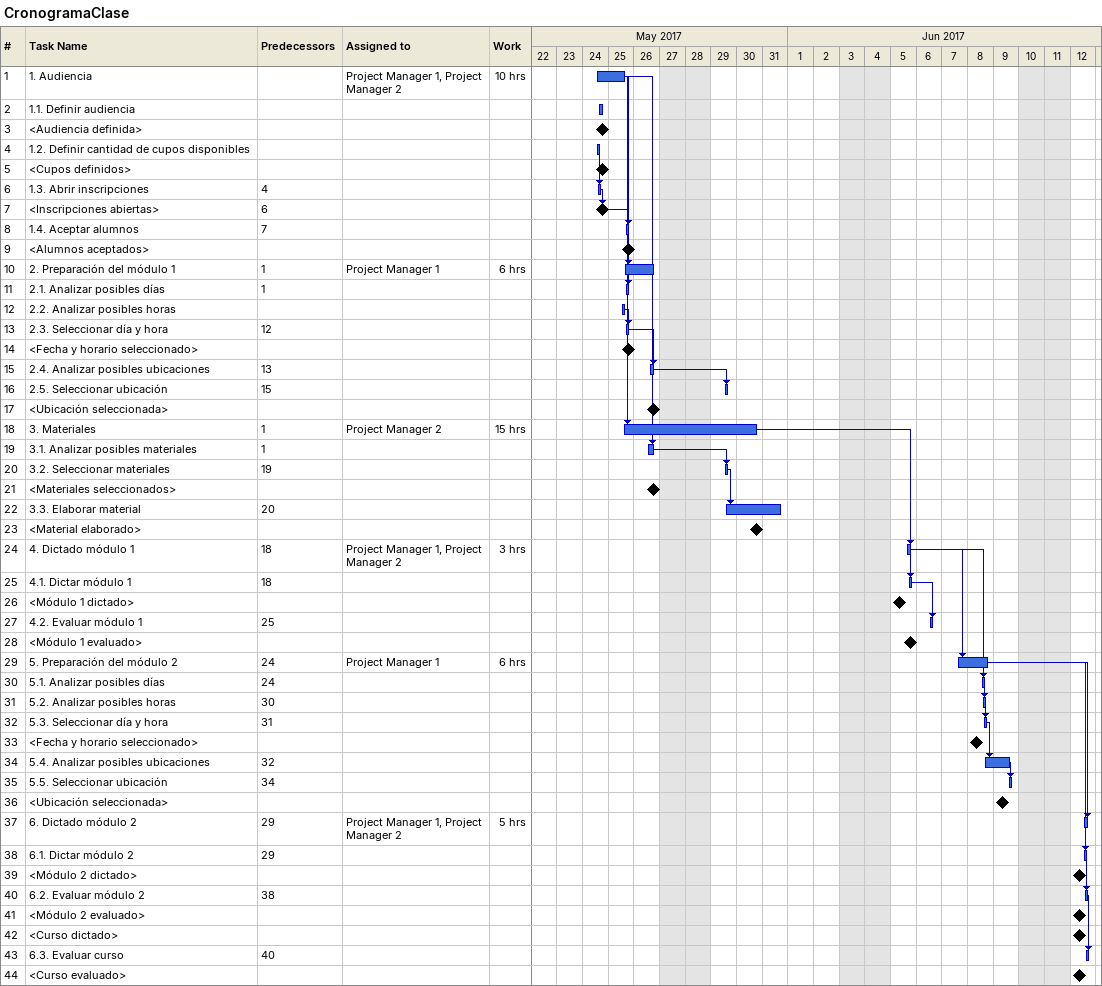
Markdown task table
CronogramaClase

| ID | Task | Start | Finish | Predecessors | Resources | Work (h) |
|---|---|---|---|---|---|---|
| 1 | 1. Audiencia | 2017-05-24 | 2017-05-25 |  | Project Manager 1, Project Manager 2 | 10 |
| 2 | 1.1. Definir audiencia | 2017-05-24 | 2017-05-24 |  |  |  |
| 3 | <Audiencia definida> (milestone) | 2017-05-24 | 2017-05-24 |  |  |  |
| 4 | 1.2. Definir cantidad de cupos disponibles | 2017-05-24 | 2017-05-24 |  |  |  |
| 5 | <Cupos definidos> (milestone) | 2017-05-24 | 2017-05-24 |  |  |  |
| 6 | 1.3. Abrir inscripciones | 2017-05-24 | 2017-05-24 | 4 |  |  |
| 7 | <Inscripciones abiertas> (milestone) | 2017-05-24 | 2017-05-24 | 6 |  |  |
| 8 | 1.4. Aceptar alumnos | 2017-05-25 | 2017-05-25 | 7 |  |  |
| 9 | <Alumnos aceptados> (milestone) | 2017-05-25 | 2017-05-25 |  |  |  |
| 10 | 2. Preparación del módulo 1 | 2017-05-25 | 2017-05-26 | 1 | Project Manager 1 | 6 |
| 11 | 2.1. Analizar posibles días | 2017-05-25 | 2017-05-25 | 1 |  |  |
| 12 | 2.2. Analizar posibles horas | 2017-05-25 | 2017-05-25 |  |  |  |
| 13 | 2.3. Seleccionar día y hora | 2017-05-25 | 2017-05-25 | 12 |  |  |
| 14 | <Fecha y horario seleccionado> (milestone) | 2017-05-25 | 2017-05-25 |  |  |  |
| 15 | 2.4. Analizar posibles ubicaciones | 2017-05-26 | 2017-05-26 | 13 |  |  |
| 16 | 2.5. Seleccionar ubicación | 2017-05-29 | 2017-05-29 | 15 |  |  |
| 17 | <Ubicación seleccionada> (milestone) | 2017-05-26 | 2017-05-26 |  |  |  |
| 18 | 3. Materiales | 2017-05-25 | 2017-05-30 | 1 | Project Manager 2 | 15 |
| 19 | 3.1. Analizar posibles materiales | 2017-05-26 | 2017-05-26 | 1 |  |  |
| 20 | 3.2. Seleccionar materiales | 2017-05-29 | 2017-05-29 | 19 |  |  |
| 21 | <Materiales seleccionados> (milestone) | 2017-05-26 | 2017-05-26 |  |  |  |
| 22 | 3.3. Elaborar material | 2017-05-29 | 2017-05-31 | 20 |  |  |
| 23 | <Material elaborado> (milestone) | 2017-05-30 | 2017-05-30 |  |  |  |
| 24 | 4. Dictado módulo 1 | 2017-06-05 | 2017-06-05 | 18 | Project Manager 1, Project Manager 2 | 3 |
| 25 | 4.1. Dictar módulo 1 | 2017-06-05 | 2017-06-05 | 18 |  |  |
| 26 | <Módulo 1 dictado> (milestone) | 2017-06-05 | 2017-06-05 |  |  |  |
| 27 | 4.2. Evaluar módulo 1 | 2017-06-06 | 2017-06-06 | 25 |  |  |
| 28 | <Módulo 1 evaluado> (milestone) | 2017-06-05 | 2017-06-05 |  |  |  |
| 29 | 5. Preparación del módulo 2 | 2017-06-07 | 2017-06-08 | 24 | Project Manager 1 | 6 |
| 30 | 5.1. Analizar posibles días | 2017-06-08 | 2017-06-08 | 24 |  |  |
| 31 | 5.2. Analizar posibles horas | 2017-06-08 | 2017-06-08 | 30 |  |  |
| 32 | 5.3. Seleccionar día y hora | 2017-06-08 | 2017-06-08 | 31 |  |  |
| 33 | <Fecha y horario seleccionado> (milestone) | 2017-06-08 | 2017-06-08 |  |  |  |
| 34 | 5.4. Analizar posibles ubicaciones | 2017-06-08 | 2017-06-09 | 32 |  |  |
| 35 | 5.5. Seleccionar ubicación | 2017-06-09 | 2017-06-09 | 34 |  |  |
| 36 | <Ubicación seleccionada> (milestone) | 2017-06-09 | 2017-06-09 |  |  |  |
| 37 | 6. Dictado módulo 2 | 2017-06-12 | 2017-06-12 | 29 | Project Manager 1, Project Manager 2 | 5 |
| 38 | 6.1. Dictar módulo 2 | 2017-06-12 | 2017-06-12 | 29 |  |  |
| 39 | <Módulo 2 dictado> (milestone) | 2017-06-12 | 2017-06-12 |  |  |  |
| 40 | 6.2. Evaluar módulo 2 | 2017-06-12 | 2017-06-12 | 38 |  |  |
| 41 | <Módulo 2 evaluado> (milestone) | 2017-06-12 | 2017-06-12 |  |  |  |
| 42 | <Curso dictado> (milestone) | 2017-06-12 | 2017-06-12 |  |  |  |
| 43 | 6.3. Evaluar curso | 2017-06-12 | 2017-06-12 | 40 |  |  |
| 44 | <Curso evaluado> (milestone) | 2017-06-12 | 2017-06-12 |  |  |  |
